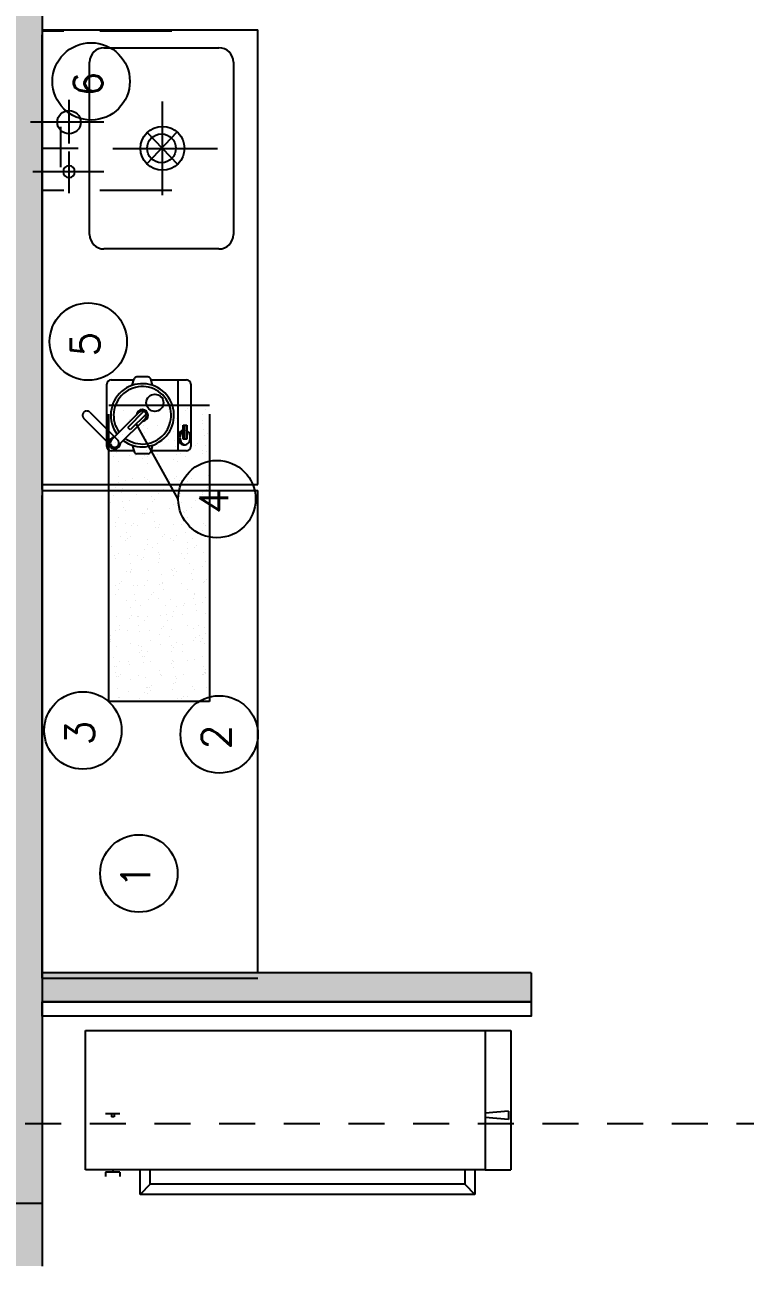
# Model space of a CAD drawing. Header units: metres. Extents: x 95 to 486, y 2972 to 3465.
# Drawn here: x 227.858 to 230.364, y 3399.559 to 3403.878 of the extents above; entities that cross this region are included whole.
import ezdxf

# ---------------------------------------------------------------- set-up
doc = ezdxf.new("R2010")
doc.units = ezdxf.units.M
doc.linetypes.add('HIDDEN', pattern=[0.375, 0.25, -0.125])
doc.linetypes.add('HIDDEN2', pattern=[0.1875, 0.125, -0.0625])
for name, color, linetype in [('0_MUROS', 7, 'Continuous'), ('E_INOXIGAS', 1, 'Continuous'), ('T_ITEMS', 142, 'Continuous')]:
    doc.layers.add(name, color=color, linetype=linetype)
doc.styles.add('ROMANS', font='romans.shx', dxfattribs={"width": 0.8, "height": 0.15})

msp = doc.modelspace()

# ---------------------------------------------------------------- hatches: boundary and pattern name
at = {"layer": '0_MUROS'}
h = msp.add_hatch(color=256, dxfattribs=at)
h.paths.add_polyline_path([(227.9186, 3409.6945), (227.8186, 3409.6945), (227.8186, 3409.5498), (227.9186, 3409.5499)])
h.paths.add_polyline_path([(227.9186, 3400.0545), (227.8186, 3400.0545), (227.8186, 3399.5595), (227.9186, 3399.5595)])
h.paths.add_polyline_path([(229.6186, 3400.5795), (227.9186, 3400.5795), (227.9186, 3400.4795), (229.6186, 3400.4795)])
h.paths.add_polyline_path([(227.9186, 3406.2497, -0.091797), (227.9, 3406.2798), (227.8983, 3406.2795), (227.8965, 3406.2887, -0.195104), (227.8857, 3406.3082), (227.8919, 3406.3095), (227.8879, 3406.3298), (227.8991, 3406.3317), (227.9031, 3406.3118), (227.908, 3406.3129, -0.195651), (227.9058, 3406.2906), (227.9088, 3406.2752, 0.050935), (227.9186, 3406.2595), (227.9186, 3406.8655), (227.9186, 3409.5499), (227.8186, 3409.5498), (227.8186, 3400.0545), (227.9186, 3400.0545)])

# ---------------------------------------------------------------- linework, layer by layer
for p, q in [((227.9186, 3409.6945), (227.9186, 3399.5595)), ((229.6186, 3400.5795), (227.9186, 3400.5795)), ((229.6186, 3400.5795), (229.6186, 3400.4795)), ((229.6186, 3400.4795), (227.9186, 3400.4795)), ((227.9186, 3399.7773), (227.8186, 3399.7773))]:
    msp.add_line(p, q, dxfattribs=at)
at = {"layer": '0_MUROS', "color": 2, "linetype": 'HIDDEN2'}
msp.add_line((230.4586, 3400.0545), (216.4886, 3400.0545), dxfattribs=at)
at = {"layer": 'E_INOXIGAS'}
for p, q in [((227.9186, 3403.8611), (228.6686, 3403.8611)), ((228.6686, 3402.2795), (228.6686, 3403.8611)), ((227.9186, 3402.2617), (227.9186, 3403.8433)), ((228.1331, 3403.7985), (228.5331, 3403.7985)), ((228.0831, 3403.1485), (228.0831, 3403.7485)), ((228.5831, 3403.7485), (228.5831, 3403.1485)), ((228.0116, 3403.4653), (228.0116, 3403.6179)), ((228.3366, 3403.2853), (228.3366, 3403.6117)), ((228.1328, 3403.5397), (227.8774, 3403.5397)), ((227.9831, 3403.3835), (227.9831, 3403.5235)), ((228.282, 3403.3951), (228.3875, 3403.5055)), ((228.2838, 3403.5037), (228.3893, 3403.3932)), ((228.0431, 3403.4485), (227.9231, 3403.4485)), ((228.0116, 3403.2931), (228.0116, 3403.4378)), ((228.1635, 3403.4485), (228.5285, 3403.4485)), ((228.1328, 3403.3674), (227.8858, 3403.3674)), ((228.5331, 3403.0985), (228.1331, 3403.0985)), ((227.9186, 3402.2795), (228.6686, 3402.2795)), ((227.9186, 3402.2584), (228.6686, 3402.2584)), ((227.9186, 3400.5617), (227.9186, 3402.2407)), ((228.6686, 3400.5795), (228.6686, 3402.2584)), ((227.9186, 3400.5617), (228.6686, 3400.5617))]:
    msp.add_line(p, q, dxfattribs=at)
at = {"layer": 'E_INOXIGAS', "color": 2, "linetype": 'HIDDEN'}
for p, q in [((228.3686, 3403.8564), (227.9186, 3403.8564)), ((228.3686, 3403.3016), (227.9186, 3403.3016)), ((228.0842, 3402.5304), (228.1807, 3402.4339)), ((228.063, 3402.5092), (228.1595, 3402.4127))]:
    msp.add_line(p, q, dxfattribs=at)
at = {"layer": 'E_INOXIGAS', "color": 2, "linetype": 'ByBlock'}
for p, q in [((228.2859, 3402.6533), (228.2476, 3402.6533)), ((228.1431, 3402.4113), (228.1431, 3402.6283)), ((228.1581, 3402.6433), (228.2372, 3402.6433)), ((228.2316, 3402.6241), (228.238, 3402.6461)), ((228.3019, 3402.6241), (228.2955, 3402.6461)), ((228.2963, 3402.6433), (228.3901, 3402.6433)), ((228.3901, 3402.6433), (228.4201, 3402.6433)), ((228.3901, 3402.6433), (228.3901, 3402.3963)), ((228.4351, 3402.6283), (228.4351, 3402.4113)), ((228.256, 3402.5304), (228.1595, 3402.4339)), ((228.272, 3402.5337), (228.2162, 3402.4779)), ((228.2805, 3402.5253), (228.2247, 3402.4694)), ((228.2772, 3402.5092), (228.1807, 3402.4127)), ((228.2247, 3402.4694), (228.2162, 3402.4779)), ((228.4088, 3402.486), (228.4213, 3402.486)), ((228.4088, 3402.437), (228.4088, 3402.486)), ((228.4148, 3402.437), (228.4148, 3402.486)), ((228.4213, 3402.486), (228.4213, 3402.437)), ((228.4213, 3402.437), (228.4088, 3402.437)), ((228.2372, 3402.3963), (228.1581, 3402.3963)), ((228.2316, 3402.4155), (228.238, 3402.3935)), ((228.3019, 3402.4155), (228.2955, 3402.3935)), ((228.3901, 3402.3963), (228.2963, 3402.3963)), ((228.4201, 3402.3963), (228.3901, 3402.3963)), ((228.4095, 3402.4173), (228.4153, 3402.4173)), ((228.2859, 3402.3863), (228.2476, 3402.3863))]:
    msp.add_line(p, q, dxfattribs=at)
at = {"layer": 'E_INOXIGAS', "color": 5}
for p, q in [((228.1505, 3402.5555), (228.5005, 3402.5555)), ((228.1505, 3401.5238), (228.1505, 3402.5238)), ((228.2026, 3402.5367), (228.2026, 3402.5367)), ((228.4741, 3402.5233), (228.4741, 3402.5233)), ((228.4849, 3402.5402), (228.4849, 3402.5402)), ((228.5005, 3402.5238), (228.5005, 3401.5238)), ((228.2698, 3402.4826), (228.2698, 3402.4826)), ((228.374, 3402.491), (228.374, 3402.491)), ((228.3814, 3402.495), (228.3814, 3402.495)), ((228.4744, 3402.502), (228.4744, 3402.502)), ((228.4752, 3402.4903), (228.4752, 3402.4903)), ((228.2738, 3402.4587), (228.2738, 3402.4587)), ((228.2845, 3402.4756), (228.2845, 3402.4756)), ((228.3756, 3402.4651), (228.3756, 3402.4651)), ((228.4786, 3402.4695), (228.4786, 3402.4695)), ((228.4814, 3402.4487), (228.4814, 3402.4487)), ((228.4916, 3402.4567), (228.4916, 3402.4567)), ((228.3799, 3402.4326), (228.3799, 3402.4326)), ((228.3827, 3402.4118), (228.3827, 3402.4118)), ((228.453, 3402.4146), (228.453, 3402.4146)), ((228.4597, 3402.4219), (228.4597, 3402.4219)), ((228.4744, 3402.3988), (228.4744, 3402.3988)), ((228.4851, 3402.4156), (228.4851, 3402.4156)), ((228.4885, 3402.3943), (228.4885, 3402.3943)), ((228.1664, 3402.3779), (228.1664, 3402.3779)), ((228.1825, 3402.3588), (228.1825, 3402.3588)), ((228.2233, 3402.3794), (228.2233, 3402.3794)), ((228.2435, 3402.3804), (228.2435, 3402.3804)), ((228.2676, 3402.3709), (228.2676, 3402.3709)), ((228.2743, 3402.3782), (228.2743, 3402.3782)), ((228.284, 3402.3749), (228.284, 3402.3749)), ((228.2848, 3402.351), (228.2848, 3402.351)), ((228.3742, 3402.3665), (228.3742, 3402.3665)), ((228.3898, 3402.3574), (228.3898, 3402.3574)), ((228.4165, 3402.3748), (228.4165, 3402.3748)), ((228.4747, 3402.388), (228.4747, 3402.388)), ((228.4928, 3402.3618), (228.4928, 3402.3618)), ((228.1852, 3402.3064), (228.1852, 3402.3064)), ((228.3846, 3402.3083), (228.3846, 3402.3083)), ((228.4956, 3402.3094), (228.4956, 3402.3094)), ((228.1739, 3402.2702), (228.1739, 3402.2702)), ((228.1846, 3402.2871), (228.1846, 3402.2871)), ((228.1992, 3402.2646), (228.1992, 3402.2646)), ((228.2078, 3402.2923), (228.2078, 3402.2923)), ((228.2311, 3402.2994), (228.2311, 3402.2994)), ((228.274, 3402.3025), (228.274, 3402.3025)), ((228.2849, 3402.2948), (228.2849, 3402.2948)), ((228.2911, 3402.2889), (228.2911, 3402.2889)), ((228.3413, 3402.2611), (228.3413, 3402.2611)), ((228.3619, 3402.2973), (228.3619, 3402.2973)), ((228.3778, 3402.301), (228.3778, 3402.301)), ((228.3941, 3402.2933), (228.3941, 3402.2933)), ((228.3968, 3402.2725), (228.3968, 3402.2725)), ((228.4238, 3402.2879), (228.4238, 3402.2879)), ((228.439, 3402.2999), (228.439, 3402.2999)), ((228.4881, 3402.2627), (228.4881, 3402.2627)), ((228.4948, 3402.2701), (228.4948, 3402.2701)), ((228.1677, 3402.2415), (228.1677, 3402.2415)), ((228.1924, 3402.2521), (228.1924, 3402.2521)), ((228.1925, 3402.2572), (228.1925, 3402.2572)), ((228.1967, 3402.2195), (228.1967, 3402.2195)), ((228.2235, 3402.2232), (228.2235, 3402.2232)), ((228.2448, 3402.2441), (228.2448, 3402.2441)), ((228.2954, 3402.2564), (228.2954, 3402.2564)), ((228.2981, 3402.2356), (228.2981, 3402.2356)), ((228.3027, 3402.219), (228.3027, 3402.219)), ((228.3095, 3402.2263), (228.3095, 3402.2263)), ((228.3219, 3402.2466), (228.3219, 3402.2466)), ((228.3237, 3402.2555), (228.3237, 3402.2555)), ((228.3852, 3402.2271), (228.3852, 3402.2271)), ((228.3989, 3402.2491), (228.3989, 3402.2491)), ((228.404, 3402.2181), (228.404, 3402.2181)), ((228.4516, 3402.2229), (228.4516, 3402.2229)), ((228.4746, 3402.2426), (228.4746, 3402.2426)), ((228.476, 3402.2516), (228.476, 3402.2516)), ((228.4853, 3402.2594), (228.4853, 3402.2594)), ((228.156, 3402.2174), (228.156, 3402.2174)), ((228.1994, 3402.1987), (228.1994, 3402.1987)), ((228.2073, 3402.19), (228.2073, 3402.19)), ((228.2662, 3402.1792), (228.2662, 3402.1792)), ((228.2742, 3402.178), (228.2742, 3402.178)), ((228.2844, 3402.1925), (228.2844, 3402.1925)), ((228.285, 3402.1948), (228.285, 3402.1948)), ((228.3053, 3402.1813), (228.3053, 3402.1813)), ((228.3614, 3402.195), (228.3614, 3402.195)), ((228.3744, 3402.2103), (228.3744, 3402.2103)), ((228.4083, 3402.1856), (228.4083, 3402.1856)), ((228.4129, 3402.1807), (228.4129, 3402.1807)), ((228.4197, 3402.1881), (228.4197, 3402.1881)), ((228.4385, 3402.1975), (228.4385, 3402.1975)), ((228.1716, 3402.1335), (228.1716, 3402.1335)), ((228.1741, 3402.1457), (228.1741, 3402.1457)), ((228.1848, 3402.1625), (228.1848, 3402.1625)), ((228.2066, 3402.1444), (228.2066, 3402.1444)), ((228.2276, 3402.137), (228.2276, 3402.137)), ((228.2343, 3402.1444), (228.2343, 3402.1444)), ((228.2487, 3402.136), (228.2487, 3402.136)), ((228.3096, 3402.1487), (228.3096, 3402.1487)), ((228.3258, 3402.1386), (228.3258, 3402.1386)), ((228.3764, 3402.1409), (228.3764, 3402.1409)), ((228.4028, 3402.1411), (228.4028, 3402.1411)), ((228.411, 3402.1648), (228.411, 3402.1648)), ((228.4241, 3402.1633), (228.4241, 3402.1633)), ((228.4799, 3402.1436), (228.4799, 3402.1436)), ((228.4855, 3402.1349), (228.4855, 3402.1349)), ((228.1911, 3402.0972), (228.1911, 3402.0972)), ((228.2109, 3402.1119), (228.2109, 3402.1119)), ((228.2136, 3402.091), (228.2136, 3402.091)), ((228.2237, 3402.0987), (228.2237, 3402.0987)), ((228.3123, 3402.1279), (228.3123, 3402.1279)), ((228.3239, 3402.131), (228.3239, 3402.131)), ((228.3378, 3402.0987), (228.3378, 3402.0987)), ((228.3446, 3402.1061), (228.3446, 3402.1061)), ((228.3628, 3402.0903), (228.3628, 3402.0903)), ((228.3854, 3402.1026), (228.3854, 3402.1026)), ((228.4182, 3402.1105), (228.4182, 3402.1105)), ((228.4398, 3402.0928), (228.4398, 3402.0928)), ((228.4748, 3402.118), (228.4748, 3402.118)), ((228.4867, 3402.1026), (228.4867, 3402.1026)), ((228.1524, 3402.055), (228.1524, 3402.055)), ((228.1592, 3402.0624), (228.1592, 3402.0624)), ((228.2086, 3402.0853), (228.2086, 3402.0853)), ((228.2745, 3402.0534), (228.2745, 3402.0534)), ((228.2852, 3402.0703), (228.2852, 3402.0703)), ((228.2857, 3402.0878), (228.2857, 3402.0878)), ((228.3013, 3402.0589), (228.3013, 3402.0589)), ((228.3195, 3402.0736), (228.3195, 3402.0736)), ((228.3746, 3402.0857), (228.3746, 3402.0857)), ((228.4224, 3402.078), (228.4224, 3402.078)), ((228.4252, 3402.0571), (228.4252, 3402.0571)), ((228.448, 3402.0605), (228.448, 3402.0605)), ((228.4548, 3402.0678), (228.4548, 3402.0678)), ((228.1711, 3402.0312), (228.1711, 3402.0312)), ((228.1743, 3402.0211), (228.1743, 3402.0211)), ((228.1851, 3402.038), (228.1851, 3402.038)), ((228.2207, 3402.0367), (228.2207, 3402.0367)), ((228.225, 3402.0042), (228.225, 3402.0042)), ((228.2482, 3402.0337), (228.2482, 3402.0337)), ((228.2627, 3402.0167), (228.2627, 3402.0167)), ((228.2694, 3402.0241), (228.2694, 3402.0241)), ((228.3237, 3402.0411), (228.3237, 3402.0411)), ((228.3241, 3402.0064), (228.3241, 3402.0064)), ((228.3253, 3402.0362), (228.3253, 3402.0362)), ((228.3265, 3402.0202), (228.3265, 3402.0202)), ((228.4023, 3402.0387), (228.4023, 3402.0387)), ((228.4116, 3402.0207), (228.4116, 3402.0207)), ((228.4243, 3402.0387), (228.4243, 3402.0387)), ((228.4323, 3402.0028), (228.4323, 3402.0028)), ((228.4794, 3402.0413), (228.4794, 3402.0413)), ((228.4858, 3402.0103), (228.4858, 3402.0103)), ((228.2125, 3401.9772), (228.2125, 3401.9772)), ((228.224, 3401.9741), (228.224, 3401.9741)), ((228.2262, 3401.9769), (228.2262, 3401.9769)), ((228.2278, 3401.9834), (228.2278, 3401.9834)), ((228.2896, 3401.9798), (228.2896, 3401.9798)), ((228.3336, 3401.9659), (228.3336, 3401.9659)), ((228.3667, 3401.9823), (228.3667, 3401.9823)), ((228.3729, 3401.9785), (228.3729, 3401.9785)), ((228.3749, 3401.9611), (228.3749, 3401.9611)), ((228.3797, 3401.9859), (228.3797, 3401.9859)), ((228.3856, 3401.978), (228.3856, 3401.978)), ((228.4366, 3401.9703), (228.4366, 3401.9703)), ((228.4437, 3401.9848), (228.4437, 3401.9848)), ((228.475, 3401.9934), (228.475, 3401.9934)), ((228.1725, 3401.9265), (228.1725, 3401.9265)), ((228.1876, 3401.9348), (228.1876, 3401.9348)), ((228.1943, 3401.9421), (228.1943, 3401.9421)), ((228.2349, 3401.929), (228.2349, 3401.929)), ((228.2495, 3401.929), (228.2495, 3401.929)), ((228.2747, 3401.9288), (228.2747, 3401.9288)), ((228.2854, 3401.9457), (228.2854, 3401.9457)), ((228.3266, 3401.9315), (228.3266, 3401.9315)), ((228.3364, 3401.9387), (228.3364, 3401.9387)), ((228.3379, 3401.9334), (228.3379, 3401.9334)), ((228.4037, 3401.934), (228.4037, 3401.934)), ((228.4394, 3401.9495), (228.4394, 3401.9495)), ((228.4807, 3401.9366), (228.4807, 3401.9366)), ((228.4831, 3401.9402), (228.4831, 3401.9402)), ((228.4899, 3401.9476), (228.4899, 3401.9476)), ((228.1511, 3401.8949), (228.1511, 3401.8949)), ((228.1745, 3401.8965), (228.1745, 3401.8965)), ((228.1853, 3401.9134), (228.1853, 3401.9134)), ((228.212, 3401.8749), (228.212, 3401.8749)), ((228.2392, 3401.8965), (228.2392, 3401.8965)), ((228.2419, 3401.8757), (228.2419, 3401.8757)), ((228.2891, 3401.8774), (228.2891, 3401.8774)), ((228.2978, 3401.8965), (228.2978, 3401.8965)), ((228.3045, 3401.9039), (228.3045, 3401.9039)), ((228.3244, 3401.8819), (228.3244, 3401.8819)), ((228.3407, 3401.9126), (228.3407, 3401.9126)), ((228.3662, 3401.88), (228.3662, 3401.88)), ((228.4245, 3401.9142), (228.4245, 3401.9142)), ((228.4432, 3401.8825), (228.4432, 3401.8825)), ((228.4465, 3401.8951), (228.4465, 3401.8951)), ((228.4467, 3401.9004), (228.4467, 3401.9004)), ((228.486, 3401.8857), (228.486, 3401.8857)), ((228.2242, 3401.8495), (228.2242, 3401.8495)), ((228.2613, 3401.8567), (228.2613, 3401.8567)), ((228.3478, 3401.8582), (228.3478, 3401.8582)), ((228.3751, 3401.8366), (228.3751, 3401.8366)), ((228.3858, 3401.8534), (228.3858, 3401.8534)), ((228.408, 3401.8582), (228.408, 3401.8582)), ((228.4148, 3401.8656), (228.4148, 3401.8656)), ((228.4508, 3401.8626), (228.4508, 3401.8626)), ((228.4535, 3401.8418), (228.4535, 3401.8418)), ((228.4753, 3401.8689), (228.4753, 3401.8689)), ((228.1763, 3401.8184), (228.1763, 3401.8184)), ((228.1855, 3401.7888), (228.1855, 3401.7888)), ((228.2227, 3401.8145), (228.2227, 3401.8145)), ((228.2294, 3401.8219), (228.2294, 3401.8219)), ((228.2491, 3401.8214), (228.2491, 3401.8214)), ((228.2534, 3401.821), (228.2534, 3401.821)), ((228.2534, 3401.7888), (228.2534, 3401.7888)), ((228.2749, 3401.8043), (228.2749, 3401.8043)), ((228.2857, 3401.8211), (228.2857, 3401.8211)), ((228.3305, 3401.8235), (228.3305, 3401.8235)), ((228.3521, 3401.8257), (228.3521, 3401.8257)), ((228.3548, 3401.8049), (228.3548, 3401.8049)), ((228.3715, 3401.8184), (228.3715, 3401.8184)), ((228.4076, 3401.826), (228.4076, 3401.826)), ((228.4247, 3401.7896), (228.4247, 3401.7896)), ((228.4607, 3401.7875), (228.4607, 3401.7875)), ((228.4846, 3401.8285), (228.4846, 3401.8285)), ((228.1547, 3401.752), (228.1547, 3401.752)), ((228.1748, 3401.772), (228.1748, 3401.772)), ((228.1862, 3401.7747), (228.1862, 3401.7747)), ((228.2134, 3401.7702), (228.2134, 3401.7702)), ((228.2561, 3401.768), (228.2561, 3401.768)), ((228.2904, 3401.7727), (228.2904, 3401.7727)), ((228.3246, 3401.7573), (228.3246, 3401.7573)), ((228.3329, 3401.7763), (228.3329, 3401.7763)), ((228.3397, 3401.7836), (228.3397, 3401.7836)), ((228.362, 3401.7506), (228.362, 3401.7506)), ((228.3675, 3401.7753), (228.3675, 3401.7753)), ((228.4446, 3401.7778), (228.4446, 3401.7778)), ((228.4499, 3401.7454), (228.4499, 3401.7454)), ((228.465, 3401.7549), (228.465, 3401.7549)), ((228.4755, 3401.7443), (228.4755, 3401.7443)), ((228.4818, 3401.7802), (228.4818, 3401.7802)), ((228.4862, 3401.7612), (228.4862, 3401.7612)), ((228.1543, 3401.7399), (228.1543, 3401.7399)), ((228.1574, 3401.7311), (228.1574, 3401.7311)), ((228.1759, 3401.7161), (228.1759, 3401.7161)), ((228.2244, 3401.725), (228.2244, 3401.725)), ((228.2529, 3401.7186), (228.2529, 3401.7186)), ((228.2633, 3401.7137), (228.2633, 3401.7137)), ((228.2645, 3401.7016), (228.2645, 3401.7016)), ((228.2964, 3401.7364), (228.2964, 3401.7364)), ((228.33, 3401.7212), (228.33, 3401.7212)), ((228.3663, 3401.7181), (228.3663, 3401.7181)), ((228.3753, 3401.712), (228.3753, 3401.712)), ((228.3861, 3401.7289), (228.3861, 3401.7289)), ((228.4071, 3401.7237), (228.4071, 3401.7237)), ((228.4431, 3401.738), (228.4431, 3401.738)), ((228.4677, 3401.7341), (228.4677, 3401.7341)), ((228.4841, 3401.7262), (228.4841, 3401.7262)), ((228.1646, 3401.6768), (228.1646, 3401.6768)), ((228.1857, 3401.6643), (228.1857, 3401.6643)), ((228.2173, 3401.6622), (228.2173, 3401.6622)), ((228.2578, 3401.6943), (228.2578, 3401.6943)), ((228.2676, 3401.6812), (228.2676, 3401.6812)), ((228.2703, 3401.6604), (228.2703, 3401.6604)), ((228.2752, 3401.6797), (228.2752, 3401.6797)), ((228.2859, 3401.6966), (228.2859, 3401.6966)), ((228.2943, 3401.6647), (228.2943, 3401.6647)), ((228.369, 3401.6972), (228.369, 3401.6972)), ((228.3714, 3401.6672), (228.3714, 3401.6672)), ((228.3748, 3401.6634), (228.3748, 3401.6634)), ((228.4066, 3401.6982), (228.4066, 3401.6982)), ((228.425, 3401.665), (228.425, 3401.665)), ((228.4485, 3401.6697), (228.4485, 3401.6697)), ((228.4749, 3401.6798), (228.4749, 3401.6798)), ((228.1688, 3401.6443), (228.1688, 3401.6443)), ((228.1716, 3401.6235), (228.1716, 3401.6235)), ((228.175, 3401.6474), (228.175, 3401.6474)), ((228.1894, 3401.6197), (228.1894, 3401.6197)), ((228.2213, 3401.6545), (228.2213, 3401.6545)), ((228.2543, 3401.6139), (228.2543, 3401.6139)), ((228.3248, 3401.6327), (228.3248, 3401.6327)), ((228.3313, 3401.6165), (228.3313, 3401.6165)), ((228.3315, 3401.6162), (228.3315, 3401.6162)), ((228.368, 3401.656), (228.368, 3401.656)), ((228.3762, 3401.6429), (228.3762, 3401.6429)), ((228.4084, 3401.619), (228.4084, 3401.619)), ((228.4757, 3401.6197), (228.4757, 3401.6197)), ((228.4782, 3401.6177), (228.4782, 3401.6177)), ((228.4791, 3401.6473), (228.4791, 3401.6473)), ((228.4819, 3401.6264), (228.4819, 3401.6264)), ((228.485, 3401.6251), (228.485, 3401.6251)), ((228.4855, 3401.6215), (228.4855, 3401.6215)), ((228.4865, 3401.6366), (228.4865, 3401.6366)), ((228.1772, 3401.6114), (228.1772, 3401.6114)), ((228.1826, 3401.6123), (228.1826, 3401.6123)), ((228.2246, 3401.6004), (228.2246, 3401.6004)), ((228.2774, 3401.606), (228.2774, 3401.606)), ((228.2817, 3401.5735), (228.2817, 3401.5735)), ((228.2861, 3401.572), (228.2861, 3401.572)), ((228.2929, 3401.574), (228.2929, 3401.574)), ((228.2996, 3401.5814), (228.2996, 3401.5814)), ((228.3755, 3401.5874), (228.3755, 3401.5874)), ((228.3804, 3401.6104), (228.3804, 3401.6104)), ((228.3832, 3401.5896), (228.3832, 3401.5896)), ((228.3863, 3401.6043), (228.3863, 3401.6043)), ((228.4418, 3401.5779), (228.4418, 3401.5779)), ((228.489, 3401.5721), (228.489, 3401.5721)), ((228.1787, 3401.5691), (228.1787, 3401.5691)), ((228.183, 3401.5366), (228.183, 3401.5366)), ((228.186, 3401.5397), (228.186, 3401.5397)), ((228.2168, 3401.5599), (228.2168, 3401.5599)), ((228.2564, 3401.5342), (228.2564, 3401.5342)), ((228.2754, 3401.5551), (228.2754, 3401.5551)), ((228.2845, 3401.5527), (228.2845, 3401.5527)), ((228.2938, 3401.5624), (228.2938, 3401.5624)), ((228.3709, 3401.5649), (228.3709, 3401.5649)), ((228.3903, 3401.5352), (228.3903, 3401.5352)), ((228.4031, 3401.5358), (228.4031, 3401.5358)), ((228.4099, 3401.5431), (228.4099, 3401.5431)), ((228.4252, 3401.5405), (228.4252, 3401.5405)), ((228.448, 3401.5674), (228.448, 3401.5674)), ((228.4933, 3401.5396), (228.4933, 3401.5396)), ((228.5005, 3401.5238), (228.1505, 3401.5238))]:
    msp.add_line(p, q, dxfattribs=at)
at = {"layer": 'E_INOXIGAS', "color": 2}
for p, q in [((228.1569, 3402.5534), (228.1569, 3402.5534)), ((228.1734, 3402.551), (228.1734, 3402.551)), ((228.2628, 3402.5359), (228.2628, 3402.5359)), ((228.2711, 3402.5333), (228.2711, 3402.5333)), ((228.2796, 3402.5392), (228.2796, 3402.5392)), ((228.3232, 3402.5363), (228.3232, 3402.5363)), ((228.3567, 3402.5417), (228.3567, 3402.5417)), ((228.3657, 3402.5403), (228.3657, 3402.5403)), ((228.4178, 3402.5348), (228.4178, 3402.5348)), ((228.4246, 3402.5422), (228.4246, 3402.5422)), ((228.4338, 3402.5442), (228.4338, 3402.5442)), ((228.164, 3402.499), (228.164, 3402.499)), ((228.1669, 3402.4802), (228.1669, 3402.4802)), ((228.2231, 3402.504), (228.2231, 3402.504)), ((228.2325, 3402.4911), (228.2325, 3402.4911)), ((228.2392, 3402.4985), (228.2392, 3402.4985)), ((228.2439, 3402.4827), (228.2439, 3402.4827)), ((228.267, 3402.5034), (228.267, 3402.5034)), ((228.321, 3402.4852), (228.321, 3402.4852)), ((228.3685, 3402.5194), (228.3685, 3402.5194)), ((228.3847, 3402.5079), (228.3847, 3402.5079)), ((228.3981, 3402.4878), (228.3981, 3402.4878)), ((228.1683, 3402.4665), (228.1683, 3402.4665)), ((228.1711, 3402.4457), (228.1711, 3402.4457)), ((228.1844, 3402.4433), (228.1844, 3402.4433)), ((228.196, 3402.4513), (228.196, 3402.4513)), ((228.281, 3402.4345), (228.281, 3402.4345)), ((228.3427, 3402.4528), (228.3427, 3402.4528)), ((228.3495, 3402.4602), (228.3495, 3402.4602)), ((228.358, 3402.437), (228.358, 3402.437)), ((228.4236, 3402.4441), (228.4236, 3402.4441)), ((228.4351, 3402.4395), (228.4351, 3402.4395)), ((228.1574, 3402.4091), (228.1574, 3402.4091)), ((228.1641, 3402.4165), (228.1641, 3402.4165)), ((228.1736, 3402.4264), (228.1736, 3402.4264)), ((228.1782, 3402.3914), (228.1782, 3402.3914)), ((228.2039, 3402.432), (228.2039, 3402.432)), ((228.2769, 3402.4282), (228.2769, 3402.4282)), ((228.2812, 3402.3957), (228.2812, 3402.3957)), ((228.3062, 3402.413), (228.3062, 3402.413)), ((228.3235, 3402.4117), (228.3235, 3402.4117)), ((228.3205, 3402.3829), (228.3205, 3402.3829)), ((228.3849, 3402.3833), (228.3849, 3402.3833)), ((228.3976, 3402.3854), (228.3976, 3402.3854)), ((228.0686, 3400.3793), (229.4586, 3400.3793)), ((228.0686, 3399.8943), (228.0686, 3400.3793)), ((229.4586, 3400.3793), (229.4586, 3399.8943)), ((229.4586, 3400.3793), (229.5479, 3400.3793)), ((229.5479, 3400.3793), (229.5479, 3399.8943)), ((228.1888, 3400.0891), (228.1388, 3400.0891)), ((228.1588, 3400.0891), (228.1588, 3400.0791)), ((228.1688, 3400.0791), (228.1588, 3400.0791)), ((228.1688, 3400.0891), (228.1688, 3400.0791)), ((229.5406, 3400.0993), (229.4586, 3400.0918)), ((229.5406, 3400.0693), (229.4586, 3400.0768)), ((229.5406, 3400.0993), (229.5406, 3400.0693)), ((229.4586, 3399.8943), (228.0686, 3399.8943)), ((228.1388, 3399.8862), (228.1388, 3399.8712)), ((228.1888, 3399.8862), (228.1388, 3399.8862)), ((228.1638, 3399.8943), (228.1638, 3399.8862)), ((228.1888, 3399.8862), (228.1888, 3399.8712)), ((228.2586, 3399.8093), (228.2586, 3399.8943)), ((228.2936, 3399.8443), (228.2936, 3399.8943)), ((229.3886, 3399.8943), (229.3886, 3399.8443)), ((229.4236, 3399.8943), (229.4236, 3399.8093)), ((229.4586, 3399.8943), (229.5479, 3399.8943)), ((228.2936, 3399.8443), (228.2586, 3399.8093)), ((229.3886, 3399.8443), (228.2936, 3399.8443)), ((229.3886, 3399.8443), (229.4236, 3399.8093)), ((229.4236, 3399.8093), (228.2586, 3399.8093))]:
    msp.add_line(p, q, dxfattribs=at)
at = {"layer": 'E_INOXIGAS'}
msp.add_lwpolyline([(227.9186, 3400.4795), (229.6186, 3400.4795), (229.6186, 3400.4295), (227.9186, 3400.4295)], close=True, dxfattribs=at)
for centre, radius in [((228.0116, 3403.5397), 0.0407), ((228.3366, 3403.4485), 0.0764), ((228.3331, 3403.4485), 0.05)]:
    msp.add_circle(centre, radius, dxfattribs=at)
at = {"layer": 'E_INOXIGAS', "color": 2, "linetype": 'ByBlock'}
msp.add_circle((228.3101, 3402.5633), 0.03, dxfattribs=at)
at = {"layer": 'E_INOXIGAS'}
for centre, radius, start, end in [((228.1331, 3403.7485), 0.05, 90, 180), ((228.5331, 3403.7485), 0.05, 0, 90), ((228.0116, 3403.3674), 0.0204, 90, 270), ((228.0116, 3403.3674), 0.0204, 270, 90), ((228.1331, 3403.1485), 0.05, 180, 270), ((228.5331, 3403.1485), 0.05, 270, 0)]:
    msp.add_arc(centre, radius, start, end, dxfattribs=at)
at = {"layer": 'E_INOXIGAS', "color": 2, "linetype": 'ByBlock'}
for centre, radius, start, end in [((228.2476, 3402.6433), 0.01, 90, 163.7787), ((228.2859, 3402.6433), 0.01, 16.2213, 90), ((228.1581, 3402.6283), 0.015, 90, 180), ((228.2666, 3402.5198), 0.11, 232.8375, 217.1625), ((228.2666, 3402.5198), 0.1, 233.6269, 216.3731), ((228.4201, 3402.6283), 0.015, 0, 90), ((228.2666, 3402.5198), 0.02, 273.5904, 176.4096), ((228.2666, 3402.5198), 0.015, 315, 135), ((228.1701, 3402.4233), 0.02, 93.5904, 356.4096), ((228.1701, 3402.4233), 0.015, 135, 315), ((228.4267, 3402.4426), 0.0352, 163.5183, 180), ((228.4267, 3402.4426), 0.0352, 180, 196.4817), ((228.4183, 3402.4451), 0.0264, 144.4623, 163.5183), ((228.4129, 3402.4489), 0.0198, 120.1094, 144.4623), ((228.4325, 3402.4426), 0.0352, 163.5183, 180), ((228.4325, 3402.4426), 0.0352, 180, 196.4817), ((228.4241, 3402.4451), 0.0264, 144.4623, 163.5183), ((228.4187, 3402.4489), 0.0198, 120.1094, 144.4623), ((228.4095, 3402.4547), 0.0131, 93.3604, 120.1094), ((228.4153, 3402.4547), 0.0131, 120.0195, 120.1094), ((228.4153, 3402.4547), 0.0131, 59.8906, 62.7602), ((228.4119, 3402.4489), 0.0198, 35.5377, 59.8906), ((228.4066, 3402.4451), 0.0264, 16.4817, 35.5377), ((228.3981, 3402.4426), 0.0352, 0, 16.4817), ((228.3981, 3402.4426), 0.0352, 343.5183, 0), ((228.1581, 3402.4113), 0.015, 180, 270), ((228.2476, 3402.3963), 0.01, 196.2213, 270), ((228.2859, 3402.3963), 0.01, 270, 343.7787), ((228.4183, 3402.4401), 0.0264, 196.4817, 215.5377), ((228.4129, 3402.4362), 0.0198, 215.5377, 239.8906), ((228.4241, 3402.4401), 0.0264, 196.4817, 215.5377), ((228.4187, 3402.4362), 0.0198, 215.5377, 239.8906), ((228.4095, 3402.4304), 0.0131, 239.8906, 270), ((228.4153, 3402.4304), 0.0131, 239.8906, 270), ((228.4153, 3402.4304), 0.0131, 270, 300.1094), ((228.4201, 3402.4113), 0.015, 270, 0), ((228.4119, 3402.4362), 0.0198, 300.1094, 324.4623), ((228.4066, 3402.4401), 0.0264, 324.4623, 343.5183)]:
    msp.add_arc(centre, radius, start, end, dxfattribs=at)
at = {"layer": 'E_INOXIGAS', "color": 2, "linetype": 'HIDDEN'}
for centre, start, end in [((228.0736, 3402.5198), 45, 225), ((228.1701, 3402.4233), 225, 45)]:
    msp.add_arc(centre, 0.015, start, end, dxfattribs=at)
at = {"layer": 'T_ITEMS'}
msp.add_line((228.3913, 3402.2284), (228.2466, 3402.4894), dxfattribs=at)
for centre in [(228.0884, 3403.6816), (228.0785, 3402.7763), (228.526, 3402.2284), (228.0598, 3401.4233), (228.534, 3401.4095), (228.2545, 3400.9257)]:
    msp.add_circle(centre, 0.1346, dxfattribs=at)

# ---------------------------------------------------------------- texts
at = {"layer": 'T_ITEMS', "style": 'ROMANS'}
for s, p in [('6', (228.1278, 3403.6297)), ('5', (228.1179, 3402.7244)), ('4', (228.5654, 3402.1765)), ('3', (228.0992, 3401.3715)), ('2', (228.5734, 3401.3576)), ('1', (228.294, 3400.8739))]:
    msp.add_text(s, height=0.1, rotation=90, dxfattribs=at).set_placement(p)

doc.saveas('drawing.dxf')
